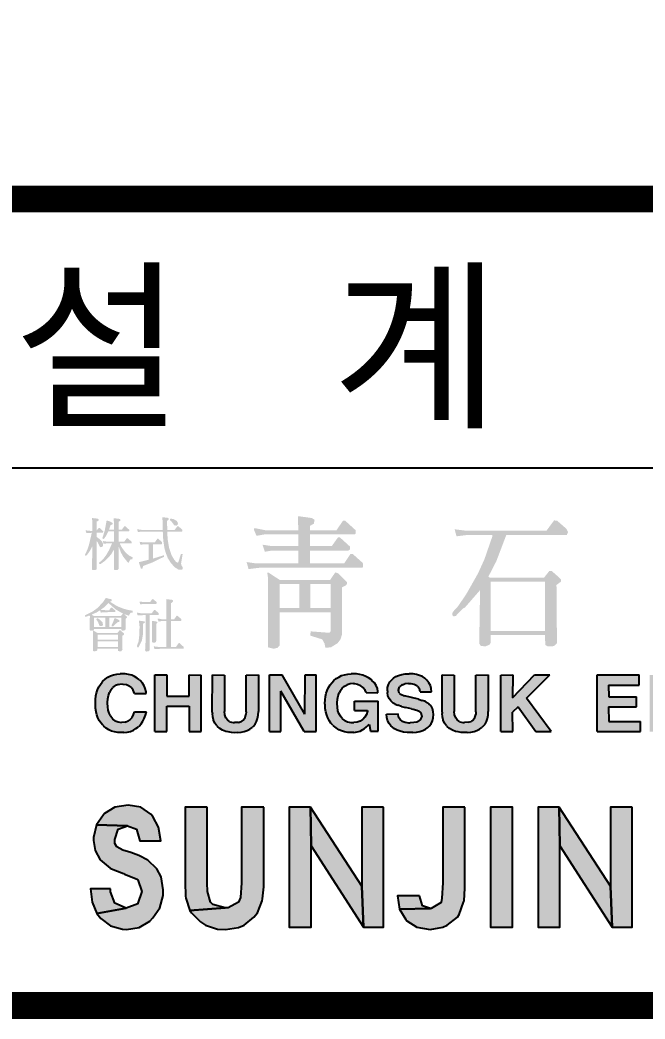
# Model space of a CAD drawing. Extents: x -20 to 861, y -20 to 614.
# Drawn here: x 390.23 to 413.49, y 19.5 to 56.66 of the extents above; entities that cross this region are included whole.
import ezdxf

# ---------------------------------------------------------------- set-up
doc = ezdxf.new("R2010")
doc.units = 0
doc.header["$LTSCALE"] = 1000
doc.header["$MEASUREMENT"] = 0
doc.layers.add('A-BORDER', color=7, linetype='CONTINUOUS')
doc.layers.add('A-TEXT03', color=7, linetype='CONTINUOUS')
doc.styles.add('견고딕', font='Gngt_01.ttf')

msp = doc.modelspace()

# ---------------------------------------------------------------- hatches: boundary and pattern name
at = {"layer": 'A-TEXT03'}
h = msp.add_hatch(color=256, dxfattribs=at)
h.paths.add_polyline_path([(392.91, 38.135), (392.922, 38.037), (392.922, 37.647), (392.673, 37.675), (392.703, 37.57), (392.898, 37.584), (392.898, 37.549), (392.792, 37.103), (392.744, 36.964), (392.65, 36.762), (392.667, 36.727), (392.697, 36.727), (392.792, 36.846), (392.893, 37.013), (392.91, 37.069), (392.922, 37.069), (392.916, 36.218), (392.94, 36.197), (393.041, 36.197), (393.088, 36.232), (393.088, 36.748), (393.088, 37.271), (393.112, 37.25), (393.212, 37.048), (393.289, 37.055), (393.319, 37.096), (393.319, 37.18), (393.284, 37.257), (393.207, 37.34), (393.088, 37.431), (393.088, 37.584), (393.319, 37.584), (393.337, 37.633), (393.195, 37.766), (393.171, 37.766), (393.088, 37.675), (393.088, 38.003), (393.141, 38.023), (393.159, 38.051), (393.159, 38.086), (393.135, 38.107)])
h.paths.add_polyline_path([(393.722, 38.128), (393.734, 37.696), (393.544, 37.696), (393.603, 37.87), (393.675, 37.898), (393.68, 37.94), (393.633, 37.982), (393.491, 38.037), (393.455, 38.037), (393.39, 37.675), (393.295, 37.375), (393.355, 37.354), (393.438, 37.473), (393.515, 37.633), (393.734, 37.633), (393.734, 37.25), (393.509, 37.25), (393.313, 37.278), (393.343, 37.173), (393.444, 37.187), (393.651, 37.187), (393.651, 37.173), (393.55, 36.943), (393.432, 36.741), (393.313, 36.588), (393.177, 36.469), (393.177, 36.455), (393.195, 36.42), (393.23, 36.42), (393.384, 36.532), (393.532, 36.671), (393.639, 36.804), (393.716, 36.936), (393.734, 36.943), (393.728, 36.218), (393.752, 36.197), (393.852, 36.197), (393.9, 36.239), (393.9, 37.055), (393.912, 37.055), (393.989, 36.853), (394.071, 36.699), (394.249, 36.476), (394.279, 36.476), (394.332, 36.588), (394.409, 36.602), (394.421, 36.636), (394.421, 36.671), (394.297, 36.734), (394.166, 36.846), (394.03, 37.027), (393.959, 37.152), (393.953, 37.187), (394.374, 37.187), (394.385, 37.194), (394.391, 37.243), (394.243, 37.382), (394.208, 37.382), (394.113, 37.25), (393.9, 37.25), (393.9, 37.633), (394.279, 37.633), (394.297, 37.647), (394.297, 37.696), (394.148, 37.828), (394.113, 37.828), (394.024, 37.696), (393.9, 37.696), (393.9, 37.996), (393.965, 38.03), (393.965, 38.079), (393.941, 38.1)])
h.paths.add_polyline_path([(395.523, 38.163), (395.547, 37.982), (395.547, 37.689), (395.007, 37.689), (394.782, 37.689), (394.587, 37.717), (394.622, 37.612), (394.747, 37.626), (395.144, 37.626), (395.547, 37.626), (395.564, 37.306), (395.606, 37.027), (395.653, 36.846), (395.736, 36.636), (395.861, 36.441), (396.003, 36.295), (396.139, 36.211), (396.263, 36.211), (396.287, 36.246), (396.287, 36.295), (396.234, 36.393), (396.228, 36.448), (396.287, 36.797), (396.222, 36.797), (396.127, 36.49), (396.109, 36.469), (396.038, 36.504), (395.961, 36.602), (395.878, 36.741), (395.784, 37.013), (395.73, 37.326), (395.712, 37.626), (396.263, 37.626), (396.281, 37.675), (396.257, 37.717), (396.121, 37.828), (396.086, 37.828), (395.991, 37.689), (395.712, 37.689), (395.707, 38.03), (395.766, 38.072), (395.772, 38.121), (395.73, 38.142)])
h.paths.add_polyline_path([(395.831, 38.114), (395.807, 38.058), (395.872, 38.003), (395.973, 37.863), (396.056, 37.849), (396.103, 37.884), (396.109, 37.954), (396.068, 38.023), (395.944, 38.093)], flags=17)
h.paths.add_polyline_path([(395.345, 37.361), (395.25, 37.229), (394.818, 37.229), (394.682, 37.25), (394.711, 37.145), (395.019, 37.159), (395.019, 36.581), (394.652, 36.49), (394.735, 36.246), (394.788, 36.246), (394.812, 36.344), (394.836, 36.358), (395.132, 36.469), (395.594, 36.692), (395.588, 36.741), (395.564, 36.741), (395.179, 36.623), (395.179, 37.159), (395.499, 37.159), (395.523, 37.173), (395.523, 37.222), (395.505, 37.25), (395.375, 37.361)], flags=17)
h = msp.add_hatch(color=256, dxfattribs=at)
h.paths.add_polyline_path([(400.575, 38.203), (400.59, 37.68), (399.361, 37.68), (399.005, 37.75), (398.946, 37.75), (398.946, 37.68), (399.035, 37.471), (399.331, 37.523), (400.59, 37.523), (400.59, 37.088), (399.612, 37.088), (399.257, 37.14), (399.346, 36.879), (399.553, 36.914), (400.59, 36.914), (400.59, 36.443), (399.035, 36.443), (398.665, 36.495), (398.739, 36.234), (399.168, 36.286), (400.427, 36.286), (401.686, 36.286), (402.974, 36.286), (403.004, 36.321), (402.989, 36.461), (402.619, 36.792), (402.53, 36.792), (402.293, 36.443), (401.019, 36.443), (401.019, 36.914), (402.441, 36.914), (402.515, 36.966), (402.515, 37.07), (402.13, 37.419), (402.071, 37.419), (401.834, 37.088), (401.019, 37.088), (401.019, 37.523), (402.693, 37.523), (402.723, 37.558), (402.723, 37.68), (402.338, 38.029), (402.249, 38.029), (402.012, 37.68), (401.019, 37.68), (401.019, 37.837), (401.168, 37.924), (401.197, 38.064), (401.094, 38.133)])
h.paths.add_polyline_path([(401.967, 36.112), (401.775, 35.833), (399.894, 35.833), (399.494, 36.095), (399.435, 36.095), (399.464, 35.903), (399.464, 34.614), (399.464, 33.324), (399.672, 33.272), (399.82, 33.307), (399.894, 33.394), (399.894, 34.631), (400.842, 34.631), (401.79, 34.631), (401.79, 33.917), (401.745, 33.864), (401.049, 33.917), (401.034, 33.76), (401.479, 33.62), (401.567, 33.464), (401.597, 33.307), (401.804, 33.324), (402.056, 33.481), (402.16, 33.62), (402.219, 33.812), (402.219, 35.554), (402.352, 35.624), (402.397, 35.676), (402.397, 35.746), (402.071, 36.077)])
h.paths.add_polyline_path([(399.894, 35.676), (399.894, 34.788), (400.634, 34.788), (400.634, 35.676)], flags=16)
h.paths.add_polyline_path([(401.034, 35.676), (401.034, 34.788), (401.79, 34.788), (401.79, 35.676)], flags=16)
h.paths.add_polyline_path([(410.108, 38.046), (409.826, 37.663), (408.568, 37.663), (407.294, 37.663), (406.82, 37.663), (406.405, 37.715), (406.479, 37.454), (406.909, 37.506), (407.812, 37.506), (407.812, 37.454), (407.516, 36.6), (407.279, 36.077), (406.835, 35.293), (406.524, 34.84), (406.331, 34.631), (406.316, 34.526), (406.361, 34.474), (406.45, 34.492), (406.716, 34.77), (406.79, 34.805), (407.353, 35.45), (407.323, 33.464), (407.383, 33.376), (407.56, 33.359), (407.709, 33.429), (407.753, 33.498), (407.753, 33.777), (408.76, 33.777), (409.767, 33.777), (409.782, 33.411), (409.871, 33.359), (410.049, 33.359), (410.137, 33.394), (410.212, 33.481), (410.212, 33.795), (410.197, 35.642), (410.36, 35.764), (410.36, 35.851), (410.256, 35.955), (410.019, 36.164), (409.93, 36.164), (409.738, 35.92), (408.73, 35.92), (407.709, 35.92), (407.664, 35.955), (407.96, 36.53), (408.331, 37.506), (409.456, 37.506), (410.582, 37.506), (410.626, 37.61), (410.567, 37.732), (410.226, 38.029)])
h.paths.add_polyline_path([(407.753, 35.764), (407.753, 33.934), (408.76, 33.934), (409.767, 33.934), (409.767, 35.764), (408.76, 35.764)], flags=16)
h = msp.add_hatch(color=256, dxfattribs=at)
h.paths.add_polyline_path([(393.426, 35.159), (393.319, 34.999), (393.112, 34.783), (392.928, 34.65), (392.662, 34.518), (392.65, 34.483), (392.673, 34.455), (392.804, 34.504), (392.827, 34.504), (392.833, 34.483), (392.827, 33.974), (392.851, 33.946), (392.94, 33.953), (392.952, 33.897), (392.952, 33.193), (392.993, 33.173), (393.088, 33.193), (393.112, 33.214), (393.118, 33.277), (393.289, 33.277), (393.876, 33.277), (393.876, 33.193), (393.947, 33.173), (394, 33.18), (394.048, 33.235), (394.036, 33.758), (394.083, 33.779), (394.101, 33.8), (394.101, 33.835), (393.989, 33.946), (393.941, 33.96), (393.864, 33.863), (393.485, 33.863), (393.106, 33.863), (392.958, 33.953), (392.987, 33.988), (392.987, 34.009), (393.076, 34.009), (393.538, 34.009), (394, 34.009), (394, 33.967), (394.03, 33.946), (394.131, 33.953), (394.166, 33.995), (394.16, 34.385), (394.214, 34.427), (394.214, 34.462), (394.125, 34.539), (394.125, 34.553), (394.291, 34.497), (394.308, 34.553), (394.35, 34.608), (394.421, 34.615), (394.427, 34.685), (394.226, 34.72), (394.06, 34.769), (393.84, 34.859), (393.592, 35.013), (393.598, 35.033), (393.633, 35.04), (393.651, 35.061), (393.639, 35.11)])
h.paths.add_polyline_path([(393.526, 34.971), (393.372, 34.817), (393.26, 34.741), (393.248, 34.713), (393.55, 34.699), (393.609, 34.79), (393.657, 34.803), (393.781, 34.692), (393.787, 34.657), (393.775, 34.636), (393.325, 34.629), (393.242, 34.615), (393.218, 34.685), (393.195, 34.692), (393.088, 34.622), (392.922, 34.553), (392.91, 34.532), (392.981, 34.49), (393.485, 34.49), (393.989, 34.49), (394.06, 34.573), (394.054, 34.594), (393.994, 34.615), (393.787, 34.741)], flags=16)
h.paths.add_polyline_path([(392.993, 34.427), (392.993, 34.079), (393.408, 34.079), (393.408, 34.427)], flags=16)
h.paths.add_polyline_path([(393.562, 34.427), (393.562, 34.079), (394, 34.079), (394, 34.427)], flags=16)
h.paths.add_polyline_path([(393.746, 34.406), (393.704, 34.274), (393.639, 34.141), (393.639, 34.113), (393.669, 34.1), (393.71, 34.113), (393.864, 34.26), (393.923, 34.274), (393.941, 34.295), (393.941, 34.316), (393.912, 34.343), (393.781, 34.406)], flags=0)
h.paths.add_polyline_path([(393.106, 34.399), (393.076, 34.378), (393.076, 34.357), (393.141, 34.26), (393.189, 34.127), (393.207, 34.113), (393.295, 34.12), (393.319, 34.162), (393.307, 34.253), (393.189, 34.364), (393.135, 34.399)], flags=0)
h.paths.add_polyline_path([(393.118, 33.793), (393.118, 33.612), (393.497, 33.612), (393.876, 33.612), (393.876, 33.793), (393.497, 33.793)], flags=16)
h.paths.add_polyline_path([(393.118, 33.549), (393.118, 33.34), (393.497, 33.34), (393.876, 33.34), (393.876, 33.549), (393.497, 33.549)], flags=16)
h.paths.add_polyline_path([(395.156, 35.117), (395.073, 35.006), (394.818, 35.006), (394.723, 35.026), (394.682, 35.026), (394.682, 35.006), (394.711, 34.922), (394.8, 34.936), (395.292, 34.936), (395.321, 34.957), (395.316, 35.006), (395.197, 35.11)])
h.paths.add_polyline_path([(395.677, 35.117), (395.683, 34.364), (395.535, 34.364), (395.381, 34.392), (395.357, 34.392), (395.357, 34.364), (395.393, 34.281), (395.511, 34.302), (395.683, 34.302), (395.683, 33.821), (395.683, 33.34), (395.375, 33.34), (395.209, 33.361), (395.239, 33.256), (395.582, 33.277), (396.317, 33.277), (396.329, 33.291), (396.323, 33.34), (396.169, 33.479), (396.139, 33.479), (396.038, 33.34), (395.855, 33.34), (395.855, 33.821), (395.855, 34.302), (396.228, 34.302), (396.246, 34.35), (396.216, 34.392), (396.092, 34.497), (396.062, 34.497), (395.967, 34.364), (395.855, 34.364), (395.855, 34.971), (395.89, 34.985), (395.926, 35.026), (395.926, 35.068), (395.902, 35.089)])
h.paths.add_polyline_path([(395.227, 34.713), (395.132, 34.587), (394.765, 34.587), (394.581, 34.615), (394.611, 34.511), (394.907, 34.525), (394.907, 34.037), (394.907, 33.542), (394.889, 33.214), (394.907, 33.18), (394.942, 33.166), (395.025, 33.18), (395.061, 33.228), (395.061, 33.876), (395.061, 34.525), (395.381, 34.525), (395.398, 34.539), (395.398, 34.58), (395.381, 34.608), (395.256, 34.713)])
h.paths.add_polyline_path([(394.658, 34.316), (394.682, 34.106), (394.676, 33.8), (394.646, 33.542), (394.581, 33.368), (394.605, 33.319), (394.634, 33.319), (394.652, 33.34), (394.771, 33.577), (394.806, 33.793), (394.812, 34.204), (394.883, 34.239), (394.871, 34.288)])
h.paths.add_polyline_path([(395.138, 34.309), (395.15, 34.232), (395.144, 33.528), (395.167, 33.5), (395.244, 33.5), (395.286, 33.521), (395.304, 33.563), (395.304, 34.197), (395.339, 34.225), (395.345, 34.26), (395.298, 34.288)], flags=17)
at = {"layer": 'A-TEXT03', "ltscale": 5}
msp.add_hatch(color=256, dxfattribs=at).paths.add_polyline_path([(393.885, 30.547), (393.779, 30.588), (393.689, 30.654), (393.613, 30.748), (393.598, 30.776), (393.551, 30.875), (393.519, 30.985), (393.498, 31.108), (393.493, 31.244), (393.492, 31.275), (393.502, 31.414), (393.526, 31.537), (393.562, 31.648), (393.612, 31.741), (393.676, 31.82), (393.691, 31.836), (393.785, 31.905), (393.895, 31.947), (394.016, 31.962), (394.066, 31.96), (394.192, 31.939), (394.298, 31.895), (394.385, 31.823), (394.442, 31.731), (394.49, 31.602), (394.934, 31.601), (394.925, 31.673), (394.896, 31.788), (394.849, 31.895), (394.786, 31.994), (394.704, 32.088), (394.682, 32.11), (394.593, 32.179), (394.496, 32.238), (394.39, 32.284), (394.273, 32.316), (394.149, 32.335), (394.015, 32.34), (393.958, 32.34), (393.832, 32.328), (393.714, 32.301), (393.604, 32.262), (393.501, 32.209), (393.407, 32.144), (393.319, 32.064), (393.291, 32.031), (393.223, 31.945), (393.167, 31.85), (393.121, 31.746), (393.085, 31.633), (393.059, 31.514), (393.042, 31.386), (393.039, 31.25), (393.04, 31.19), (393.049, 31.056), (393.068, 30.928), (393.097, 30.812), (393.136, 30.704), (393.185, 30.604), (393.243, 30.511), (393.312, 30.428), (393.349, 30.389), (393.438, 30.317), (393.535, 30.256), (393.641, 30.211), (393.756, 30.178), (393.877, 30.157), (394.01, 30.152), (394.1, 30.155), (394.225, 30.171), (394.344, 30.198), (394.451, 30.241), (394.55, 30.299), (394.642, 30.368), (394.67, 30.394), (394.745, 30.479), (394.808, 30.574), (394.86, 30.68), (394.903, 30.797), (394.935, 30.927), (394.49, 30.926), (394.458, 30.82), (394.404, 30.716), (394.327, 30.634), (394.253, 30.585), (394.143, 30.545), (394.01, 30.53)])
h = msp.add_hatch(color=256, dxfattribs=at)
h.paths.add_polyline_path([(395.697, 31.503), (395.695, 32.296), (395.251, 32.295), (395.251, 30.192), (395.696, 30.193), (395.695, 31.14), (396.525, 31.139), (396.526, 30.193), (396.971, 30.192), (396.97, 32.294), (396.525, 32.295), (396.525, 31.503)])
h.paths.add_polyline_path([(397.39, 30.912), (397.393, 30.86), (397.405, 30.736), (397.432, 30.624), (397.436, 30.613), (397.483, 30.501), (397.555, 30.405), (397.579, 30.381), (397.67, 30.305), (397.774, 30.244), (397.891, 30.198), (397.983, 30.175), (398.102, 30.158), (398.232, 30.15), (398.325, 30.153), (398.459, 30.167), (398.58, 30.193), (398.69, 30.229), (398.786, 30.278), (398.872, 30.338), (398.922, 30.387), (398.987, 30.471), (399.04, 30.57), (399.076, 30.681), (399.099, 30.804), (399.105, 30.941), (399.106, 32.295), (398.65, 32.294), (398.649, 30.924), (398.643, 30.825), (398.609, 30.712), (398.546, 30.624), (398.469, 30.57), (398.359, 30.534), (398.221, 30.522), (398.164, 30.526), (398.047, 30.556), (397.954, 30.622), (397.896, 30.7), (397.858, 30.81), (397.843, 30.94), (397.844, 32.294), (397.391, 32.295)])
h.paths.add_polyline_path([(399.938, 31.693), (400.81, 30.192), (401.255, 30.193), (401.255, 32.295), (400.839, 32.295), (400.834, 30.833), (399.991, 32.295), (399.52, 32.296), (399.52, 30.193), (399.936, 30.192)])
h.paths.add_polyline_path([(401.615, 30.92), (401.647, 30.803), (401.689, 30.698), (401.743, 30.597), (401.805, 30.507), (401.879, 30.424), (401.905, 30.398), (401.996, 30.324), (402.093, 30.261), (402.199, 30.213), (402.314, 30.179), (402.433, 30.158), (402.561, 30.152), (402.658, 30.155), (402.781, 30.176), (402.895, 30.212), (402.996, 30.263), (403.038, 30.29), (403.125, 30.365), (403.224, 30.47), (403.27, 30.208), (403.565, 30.208), (403.565, 31.326), (402.676, 31.326), (402.676, 30.972), (403.167, 30.973), (403.163, 30.949), (403.122, 30.828), (403.063, 30.726), (402.987, 30.642), (402.984, 30.642), (402.888, 30.575), (402.776, 30.537), (402.653, 30.523), (402.547, 30.528), (402.426, 30.556), (402.322, 30.602), (402.231, 30.669), (402.218, 30.682), (402.154, 30.761), (402.102, 30.857), (402.066, 30.967), (402.043, 31.093), (402.036, 31.233), (402.038, 31.258), (402.045, 31.394), (402.069, 31.518), (402.107, 31.626), (402.157, 31.723), (402.223, 31.807), (402.306, 31.878), (402.405, 31.934), (402.519, 31.968), (402.646, 31.978), (402.677, 31.978), (402.796, 31.957), (402.902, 31.909), (402.995, 31.835), (403.08, 31.735), (403.109, 31.638), (403.554, 31.637), (403.551, 31.685), (403.531, 31.797), (403.486, 31.903), (403.419, 32.001), (403.33, 32.095), (403.297, 32.126), (403.206, 32.191), (403.105, 32.245), (402.996, 32.287), (402.879, 32.316), (402.754, 32.335), (402.619, 32.341), (402.558, 32.34), (402.43, 32.329), (402.311, 32.306), (402.199, 32.27), (402.094, 32.22), (402, 32.16), (401.91, 32.087), (401.832, 32.003), (401.775, 31.925), (401.716, 31.828), (401.669, 31.724), (401.63, 31.614), (401.604, 31.494), (401.588, 31.371), (401.582, 31.239), (401.585, 31.173), (401.594, 31.043)])
h = msp.add_hatch(color=256, dxfattribs=at)
h.paths.add_polyline_path([(404.635, 30.157), (404.78, 30.151), (404.855, 30.154), (404.987, 30.166), (405.108, 30.191), (405.218, 30.229), (405.319, 30.278), (405.409, 30.341), (405.465, 30.394), (405.533, 30.482), (405.583, 30.586), (405.611, 30.701), (405.621, 30.829), (405.613, 30.93), (405.584, 31.044), (405.53, 31.143), (405.453, 31.224), (405.413, 31.252), (405.318, 31.304), (405.201, 31.352), (405.062, 31.39), (404.543, 31.516), (404.497, 31.527), (404.395, 31.573), (404.349, 31.621), (404.315, 31.74), (404.351, 31.852), (404.444, 31.932), (404.558, 31.97), (404.687, 31.982), (404.778, 31.978), (404.899, 31.953), (404.996, 31.91), (405.027, 31.883), (405.094, 31.791), (405.126, 31.668), (405.551, 31.669), (405.539, 31.788), (405.507, 31.9), (405.453, 32.005), (405.378, 32.102), (405.376, 32.104), (405.296, 32.176), (405.205, 32.235), (405.101, 32.282), (404.987, 32.315), (404.859, 32.336), (404.72, 32.341), (404.707, 32.341), (404.566, 32.334), (404.436, 32.315), (404.322, 32.281), (404.219, 32.236), (404.129, 32.178), (404.055, 32.107), (404, 32.041), (403.946, 31.937), (403.914, 31.824), (403.903, 31.701), (403.904, 31.648), (403.925, 31.525), (403.965, 31.417), (404.027, 31.328), (404.117, 31.251), (404.193, 31.21), (404.295, 31.169), (404.425, 31.128), (404.582, 31.09), (404.807, 31.036), (404.869, 31.021), (405.001, 30.983), (405.085, 30.95), (405.158, 30.887), (405.192, 30.779), (405.188, 30.733), (405.144, 30.634), (405.05, 30.563), (405, 30.545), (404.888, 30.522), (404.747, 30.514), (404.696, 30.516), (404.564, 30.535), (404.458, 30.574), (404.376, 30.637), (404.32, 30.724), (404.3, 30.845), (403.872, 30.844), (403.872, 30.84), (403.884, 30.715), (403.914, 30.6), (403.965, 30.497), (404.036, 30.403), (404.09, 30.351), (404.174, 30.29), (404.271, 30.24), (404.379, 30.201), (404.501, 30.173)])
h.paths.add_polyline_path([(406.219, 30.305), (406.325, 30.244), (406.442, 30.199), (406.533, 30.175), (406.654, 30.156), (406.782, 30.151), (406.874, 30.153), (407.008, 30.168), (407.131, 30.193), (407.239, 30.229), (407.338, 30.278), (407.423, 30.338), (407.474, 30.387), (407.539, 30.471), (407.591, 30.571), (407.628, 30.681), (407.649, 30.804), (407.657, 30.941), (407.657, 32.295), (407.199, 32.294), (407.201, 30.924), (407.193, 30.825), (407.158, 30.713), (407.097, 30.624), (407.021, 30.571), (406.909, 30.535), (406.77, 30.523), (406.713, 30.527), (406.598, 30.557), (406.503, 30.622), (406.447, 30.701), (406.407, 30.808), (406.395, 30.94), (406.394, 32.294), (405.94, 32.295), (405.942, 30.913), (405.942, 30.86), (405.956, 30.737), (405.987, 30.612), (406.035, 30.502), (406.104, 30.405), (406.128, 30.381)])
h.paths.add_polyline_path([(408.122, 30.191), (408.567, 30.193), (408.566, 30.908), (408.774, 31.117), (409.428, 30.192), (410.003, 30.192), (409.084, 31.436), (409.952, 32.295), (409.377, 32.295), (408.566, 31.441), (408.567, 32.295), (408.122, 32.294)])
h = msp.add_hatch(color=256, dxfattribs=at)
h.paths.add_polyline_path([(413.175, 31.114), (413.177, 31.482), (412.14, 31.481), (412.138, 31.921), (413.27, 31.921), (413.272, 32.295), (411.706, 32.295), (411.707, 30.192), (413.321, 30.193), (413.322, 30.563), (412.14, 30.563), (412.138, 31.113)])
h.paths.add_polyline_path([(413.662, 30.193), (414.076, 30.192), (414.08, 31.691), (414.95, 30.192), (415.395, 30.193), (415.394, 32.296), (414.98, 32.295), (414.974, 30.833), (414.133, 32.295), (413.661, 32.294)])
h.paths.add_polyline_path([(415.724, 31.239), (415.724, 31.173), (415.736, 31.041), (415.757, 30.92), (415.789, 30.804), (415.831, 30.698), (415.883, 30.598), (415.947, 30.508), (416.02, 30.422), (416.045, 30.398), (416.138, 30.324), (416.235, 30.261), (416.341, 30.213), (416.454, 30.179), (416.575, 30.158), (416.701, 30.152), (416.8, 30.155), (416.923, 30.176), (417.035, 30.212), (417.138, 30.263), (417.179, 30.29), (417.267, 30.366), (417.365, 30.47), (417.409, 30.206), (417.706, 30.206), (417.707, 31.327), (416.817, 31.327), (416.818, 30.972), (417.309, 30.974), (417.304, 30.949), (417.263, 30.828), (417.205, 30.726), (417.128, 30.642), (417.126, 30.642), (417.03, 30.575), (416.918, 30.537), (416.792, 30.523), (416.687, 30.529), (416.568, 30.556), (416.464, 30.602), (416.367, 30.674), (416.293, 30.761), (416.244, 30.858), (416.206, 30.968), (416.185, 31.093), (416.177, 31.234), (416.177, 31.258), (416.187, 31.395), (416.21, 31.518), (416.247, 31.626), (416.299, 31.724), (416.364, 31.805), (416.445, 31.879), (416.546, 31.935), (416.66, 31.968), (416.788, 31.978), (416.817, 31.978), (416.936, 31.957), (417.044, 31.91), (417.137, 31.835), (417.221, 31.733), (417.249, 31.636), (417.693, 31.637), (417.693, 31.686), (417.67, 31.798), (417.628, 31.903), (417.561, 32.002), (417.472, 32.096), (417.437, 32.126), (417.346, 32.192), (417.246, 32.246), (417.138, 32.287), (417.021, 32.317), (416.896, 32.336), (416.761, 32.341), (416.7, 32.341), (416.572, 32.329), (416.451, 32.304), (416.339, 32.268), (416.236, 32.221), (416.139, 32.16), (416.052, 32.087), (415.973, 32.003), (415.914, 31.925), (415.856, 31.828), (415.808, 31.724), (415.771, 31.614), (415.746, 31.495), (415.729, 31.371)])
h.paths.add_polyline_path([(418.532, 32.295), (418.089, 32.294), (418.087, 30.191), (418.532, 30.192)])
at = {"layer": 'A-TEXT03'}
h = msp.add_hatch(color=7, dxfattribs=at)
h.paths.add_polyline_path([(410.293, 27.383), (410.323, 25.939), (412.267, 22.92), (412.208, 24.437)])
h.paths.add_polyline_path([(410.293, 27.383), (409.513, 27.383), (409.513, 22.92), (410.323, 22.92), (410.323, 25.939)])
h.paths.add_polyline_path([(413.018, 27.383), (412.208, 27.383), (412.208, 24.437), (412.267, 22.92), (413.018, 22.92)])
h.paths.add_polyline_path([(408.555, 22.92), (408.555, 27.383), (407.745, 27.383), (407.745, 22.92)])
h.paths.add_polyline_path([(406.788, 27.383), (405.963, 27.383), (405.963, 24.569), (405.933, 23.995), (405.904, 23.833), (405.536, 23.612), (405.506, 23.612), (404.357, 23.582), (404.593, 23.2), (404.623, 23.155), (405.005, 22.92), (405.492, 22.831), (405.963, 22.92), (406.125, 22.993), (406.508, 23.288), (406.581, 23.391), (406.743, 23.848), (406.758, 23.892), (406.788, 24.363), (406.788, 24.481)])
h.paths.add_polyline_path([(405.094, 24.083), (404.284, 24.083), (404.357, 23.582), (405.506, 23.612), (405.212, 23.715)])
h.paths.add_polyline_path([(401.043, 27.383), (401.073, 25.939), (403.017, 22.92), (402.958, 24.437)])
h.paths.add_polyline_path([(401.043, 27.383), (400.248, 27.383), (400.248, 22.92), (401.073, 22.92), (401.073, 25.939)])
h.paths.add_polyline_path([(403.754, 27.383), (402.958, 27.383), (402.958, 24.437), (403.017, 22.92), (403.754, 22.92)])
h.paths.add_polyline_path([(399.305, 27.383), (398.481, 27.383), (398.481, 24.569), (398.436, 24.024), (398.363, 23.848), (397.98, 23.641), (397.862, 23.641), (396.551, 23.538), (396.61, 23.45), (396.949, 23.111), (397.14, 22.993), (397.582, 22.846), (397.877, 22.831), (398.363, 22.905), (398.569, 22.993), (398.937, 23.288), (399.07, 23.45), (399.246, 23.892), (399.261, 23.965), (399.305, 24.422), (399.305, 24.584)])
h.paths.add_polyline_path([(397.199, 27.383), (396.374, 27.383), (396.374, 24.584), (396.389, 24.069), (396.404, 23.995), (396.551, 23.538), (397.862, 23.641), (397.405, 23.759), (397.317, 23.848), (397.214, 24.245), (397.199, 24.569)])
h.paths.add_polyline_path([(394.253, 27.456), (393.767, 27.383), (393.384, 27.147), (393.34, 27.088), (393.075, 26.72), (394.239, 26.69), (394.563, 26.558), (394.695, 26.131), (395.476, 26.131), (395.388, 26.631), (395.181, 27.029), (395.108, 27.117), (394.725, 27.383)])
h.paths.add_polyline_path([(393.075, 26.72), (392.972, 26.248), (392.972, 26.145), (393.031, 25.762), (393.222, 25.424), (393.591, 25.114), (393.635, 25.085), (394.091, 24.908), (394.121, 24.893), (394.592, 24.702), (394.622, 24.672), (394.769, 24.245), (394.622, 23.803), (394.622, 23.789), (394.18, 23.627), (393.09, 23.42), (393.237, 23.244), (393.605, 22.964), (394.047, 22.846), (394.194, 22.831), (394.666, 22.905), (395.063, 23.141), (395.181, 23.258), (395.432, 23.641), (395.564, 24.098), (395.564, 24.304), (395.491, 24.79), (395.329, 25.085), (394.99, 25.409), (394.651, 25.586), (394.357, 25.689), (394.062, 25.777), (393.841, 25.91), (393.767, 26.027), (393.767, 26.175), (393.885, 26.558), (394.239, 26.69)])
h.paths.add_polyline_path([(393.605, 24.348), (392.854, 24.348), (392.913, 23.848), (393.09, 23.42), (394.18, 23.627), (393.767, 23.803), (393.605, 24.231)])

# ---------------------------------------------------------------- linework, layer by layer
at = {"layer": 'A-BORDER', "const_width": 1}
msp.add_lwpolyline([(821, 20), (821, 574), (60, 574), (60, 20)], close=True, dxfattribs=at)
msp.add_lwpolyline([(60, 50), (821, 50)], dxfattribs=at)
at = {"layer": 'A-BORDER'}
msp.add_lwpolyline([(180, 40), (821, 40)], dxfattribs=at)
at = {"layer": 'A-TEXT03'}
for p, q in [((393.714, 32.301), (393.832, 32.328)), ((393.832, 32.328), (393.958, 32.34)), ((394.015, 32.34), (393.958, 32.34)), ((394.149, 32.335), (394.015, 32.34)), ((394.273, 32.316), (394.149, 32.335)), ((402.311, 32.306), (402.43, 32.329)), ((402.43, 32.329), (402.558, 32.34)), ((402.619, 32.341), (402.558, 32.34)), ((402.754, 32.335), (402.619, 32.341)), ((402.879, 32.316), (402.754, 32.335)), ((404.436, 32.315), (404.566, 32.334)), ((404.566, 32.334), (404.707, 32.341)), ((404.707, 32.341), (404.72, 32.341)), ((404.859, 32.336), (404.72, 32.341)), ((404.987, 32.315), (404.859, 32.336)), ((393.223, 31.945), (393.291, 32.031)), ((393.319, 32.064), (393.291, 32.031)), ((393.319, 32.064), (393.407, 32.144)), ((393.407, 32.144), (393.501, 32.209)), ((393.501, 32.209), (393.604, 32.262)), ((393.604, 32.262), (393.714, 32.301)), ((393.895, 31.947), (394.016, 31.962)), ((394.016, 31.962), (394.066, 31.96)), ((394.066, 31.96), (394.192, 31.939)), ((394.39, 32.284), (394.273, 32.316)), ((394.496, 32.238), (394.39, 32.284)), ((394.593, 32.179), (394.496, 32.238)), ((394.682, 32.11), (394.593, 32.179)), ((394.682, 32.11), (394.704, 32.088)), ((394.786, 31.994), (394.704, 32.088)), ((394.849, 31.895), (394.786, 31.994)), ((395.251, 32.295), (395.695, 32.296)), ((395.251, 30.192), (395.251, 32.295)), ((395.695, 32.296), (395.697, 31.503)), ((396.525, 31.503), (396.525, 32.295)), ((396.525, 32.295), (396.97, 32.294)), ((396.971, 30.192), (396.97, 32.294)), ((397.39, 30.912), (397.391, 32.295)), ((397.391, 32.295), (397.844, 32.294)), ((397.844, 32.294), (397.843, 30.94)), ((398.649, 30.924), (398.65, 32.294)), ((398.65, 32.294), (399.106, 32.295)), ((399.106, 32.295), (399.105, 30.941)), ((399.52, 32.296), (399.991, 32.295)), ((399.52, 30.193), (399.52, 32.296)), ((400.834, 30.833), (399.991, 32.295)), ((400.834, 30.833), (400.839, 32.295)), ((400.839, 32.295), (401.255, 32.295)), ((401.255, 30.193), (401.255, 32.295)), ((401.775, 31.925), (401.832, 32.003)), ((401.832, 32.003), (401.91, 32.087)), ((401.91, 32.087), (402, 32.16)), ((402, 32.16), (402.094, 32.22)), ((402.094, 32.22), (402.199, 32.27)), ((402.199, 32.27), (402.311, 32.306)), ((402.519, 31.968), (402.405, 31.934)), ((402.646, 31.978), (402.519, 31.968)), ((402.646, 31.978), (402.677, 31.978)), ((402.677, 31.978), (402.796, 31.957)), ((402.796, 31.957), (402.902, 31.909)), ((402.996, 32.287), (402.879, 32.316)), ((403.105, 32.245), (402.996, 32.287)), ((403.206, 32.191), (403.105, 32.245)), ((403.297, 32.126), (403.206, 32.191)), ((403.33, 32.095), (403.297, 32.126)), ((403.419, 32.001), (403.33, 32.095)), ((403.486, 31.903), (403.419, 32.001)), ((403.946, 31.937), (404, 32.041)), ((404, 32.041), (404.055, 32.107)), ((404.055, 32.107), (404.129, 32.178)), ((404.129, 32.178), (404.219, 32.236)), ((404.219, 32.236), (404.322, 32.281)), ((404.322, 32.281), (404.436, 32.315)), ((404.45, 31.934), (404.558, 31.97)), ((404.687, 31.982), (404.558, 31.97)), ((404.687, 31.982), (404.778, 31.978)), ((404.778, 31.978), (404.899, 31.953)), ((405.101, 32.282), (404.987, 32.315)), ((405.205, 32.235), (405.101, 32.282)), ((405.296, 32.176), (405.205, 32.235)), ((405.376, 32.104), (405.296, 32.176)), ((405.376, 32.104), (405.378, 32.102)), ((405.453, 32.005), (405.378, 32.102)), ((405.507, 31.9), (405.453, 32.005)), ((405.94, 32.295), (406.394, 32.294)), ((405.942, 30.913), (405.94, 32.295)), ((406.394, 32.294), (406.395, 30.94)), ((407.199, 32.294), (407.657, 32.295)), ((407.201, 30.924), (407.199, 32.294)), ((407.657, 32.295), (407.657, 30.941)), ((408.122, 32.294), (408.567, 32.295)), ((408.122, 30.191), (408.122, 32.294)), ((408.566, 31.441), (409.377, 32.295)), ((408.567, 32.295), (408.566, 31.441)), ((409.084, 31.436), (409.952, 32.295)), ((409.377, 32.295), (409.952, 32.295)), ((411.707, 30.192), (411.706, 32.295)), ((411.706, 32.295), (413.272, 32.295)), ((413.27, 31.921), (413.272, 32.295)), ((393.059, 31.514), (393.085, 31.633)), ((393.085, 31.633), (393.121, 31.746)), ((393.121, 31.746), (393.167, 31.85)), ((393.167, 31.85), (393.223, 31.945)), ((393.526, 31.537), (393.562, 31.648)), ((393.612, 31.741), (393.562, 31.648)), ((393.612, 31.741), (393.676, 31.82)), ((393.691, 31.836), (393.676, 31.82)), ((393.691, 31.836), (393.785, 31.905)), ((393.895, 31.947), (393.785, 31.905)), ((394.192, 31.939), (394.298, 31.895)), ((394.38, 31.828), (394.298, 31.895)), ((394.38, 31.828), (394.387, 31.821)), ((394.442, 31.731), (394.387, 31.821)), ((394.49, 31.602), (394.442, 31.731)), ((394.49, 31.602), (394.934, 31.601)), ((394.896, 31.788), (394.849, 31.895)), ((394.925, 31.673), (394.896, 31.788)), ((394.934, 31.601), (394.925, 31.673)), ((399.936, 30.192), (399.938, 31.693)), ((400.81, 30.192), (399.938, 31.693)), ((401.604, 31.494), (401.63, 31.614)), ((401.63, 31.614), (401.669, 31.724)), ((401.669, 31.724), (401.716, 31.828)), ((401.716, 31.828), (401.775, 31.925)), ((402.069, 31.518), (402.107, 31.626)), ((402.157, 31.723), (402.107, 31.626)), ((402.157, 31.723), (402.223, 31.807)), ((402.223, 31.807), (402.306, 31.878)), ((402.306, 31.878), (402.405, 31.934)), ((402.995, 31.835), (402.902, 31.909)), ((403.08, 31.735), (402.995, 31.835)), ((403.109, 31.638), (403.08, 31.735)), ((403.109, 31.638), (403.554, 31.637)), ((403.531, 31.797), (403.486, 31.903)), ((403.551, 31.685), (403.531, 31.797)), ((403.554, 31.637), (403.551, 31.685)), ((403.903, 31.701), (403.914, 31.824)), ((403.903, 31.701), (403.904, 31.648)), ((403.925, 31.525), (403.904, 31.648)), ((403.914, 31.824), (403.946, 31.937)), ((404.317, 31.746), (404.351, 31.852)), ((404.317, 31.746), (404.317, 31.733)), ((404.349, 31.621), (404.317, 31.733)), ((404.349, 31.621), (404.395, 31.573)), ((404.441, 31.93), (404.351, 31.852)), ((404.45, 31.934), (404.441, 31.93)), ((404.899, 31.953), (404.996, 31.91)), ((405.027, 31.883), (404.996, 31.91)), ((405.027, 31.883), (405.094, 31.791)), ((405.126, 31.668), (405.094, 31.791)), ((405.126, 31.668), (405.551, 31.669)), ((405.539, 31.788), (405.507, 31.9)), ((405.551, 31.669), (405.539, 31.788)), ((412.138, 31.921), (413.27, 31.921)), ((412.138, 31.921), (412.14, 31.481)), ((393.039, 31.25), (393.042, 31.386)), ((393.04, 31.19), (393.039, 31.25)), ((393.042, 31.386), (393.059, 31.514)), ((393.492, 31.275), (393.502, 31.414)), ((393.493, 31.244), (393.492, 31.275)), ((393.498, 31.108), (393.493, 31.244)), ((393.502, 31.414), (393.526, 31.537)), ((395.697, 31.503), (396.525, 31.503)), ((396.525, 31.503), (396.525, 31.503)), ((401.582, 31.239), (401.588, 31.371)), ((401.585, 31.173), (401.582, 31.239)), ((401.588, 31.371), (401.604, 31.494)), ((402.036, 31.233), (402.038, 31.258)), ((402.043, 31.093), (402.036, 31.233)), ((402.038, 31.258), (402.045, 31.394)), ((402.045, 31.394), (402.069, 31.518)), ((402.676, 30.972), (402.676, 31.326)), ((402.676, 31.326), (403.565, 31.326)), ((403.565, 30.208), (403.565, 31.326)), ((403.965, 31.417), (403.925, 31.525)), ((404.027, 31.328), (403.965, 31.417)), ((404.114, 31.253), (404.027, 31.328)), ((404.114, 31.253), (404.116, 31.251)), ((404.193, 31.21), (404.116, 31.251)), ((404.497, 31.527), (404.395, 31.573)), ((404.497, 31.527), (404.543, 31.516)), ((405.062, 31.39), (404.543, 31.516)), ((405.062, 31.39), (405.201, 31.352)), ((405.318, 31.304), (405.201, 31.352)), ((405.413, 31.252), (405.318, 31.304)), ((405.413, 31.252), (405.453, 31.224)), ((405.53, 31.143), (405.453, 31.224)), ((408.566, 31.441), (408.566, 31.441)), ((410.003, 30.192), (409.084, 31.436)), ((412.14, 31.481), (413.177, 31.482)), ((413.175, 31.114), (413.177, 31.482)), ((393.049, 31.056), (393.04, 31.19)), ((393.068, 30.928), (393.049, 31.056)), ((393.097, 30.812), (393.068, 30.928)), ((393.519, 30.985), (393.498, 31.108)), ((393.551, 30.875), (393.519, 30.985)), ((393.598, 30.776), (393.551, 30.875)), ((394.458, 30.82), (394.49, 30.926)), ((394.49, 30.926), (394.935, 30.927)), ((394.903, 30.797), (394.935, 30.927)), ((395.695, 31.14), (396.525, 31.139)), ((395.696, 30.193), (395.695, 31.14)), ((396.525, 31.139), (396.526, 30.193)), ((397.39, 30.912), (397.393, 30.86)), ((397.405, 30.736), (397.393, 30.86)), ((397.858, 30.81), (397.843, 30.94)), ((398.649, 30.924), (398.643, 30.825)), ((399.099, 30.804), (399.105, 30.941)), ((401.594, 31.043), (401.585, 31.173)), ((401.615, 30.92), (401.594, 31.043)), ((401.647, 30.803), (401.615, 30.92)), ((402.066, 30.967), (402.043, 31.093)), ((402.102, 30.857), (402.066, 30.967)), ((402.154, 30.761), (402.102, 30.857)), ((402.676, 30.972), (403.167, 30.973)), ((403.163, 30.949), (403.122, 30.828)), ((403.167, 30.973), (403.163, 30.949)), ((403.872, 30.844), (404.3, 30.845)), ((403.872, 30.84), (403.872, 30.844)), ((403.884, 30.715), (403.872, 30.84)), ((404.193, 31.21), (404.295, 31.169)), ((404.425, 31.128), (404.295, 31.169)), ((404.32, 30.724), (404.3, 30.845)), ((404.425, 31.128), (404.582, 31.09)), ((404.807, 31.036), (404.582, 31.09)), ((404.807, 31.036), (404.869, 31.021)), ((404.869, 31.021), (405.001, 30.983)), ((405.001, 30.983), (405.085, 30.95)), ((405.158, 30.887), (405.085, 30.95)), ((405.192, 30.779), (405.158, 30.887)), ((405.584, 31.044), (405.53, 31.143)), ((405.613, 30.93), (405.584, 31.044)), ((405.621, 30.829), (405.613, 30.93)), ((405.942, 30.913), (405.942, 30.86)), ((405.956, 30.737), (405.942, 30.86)), ((406.407, 30.808), (406.395, 30.94)), ((407.201, 30.924), (407.193, 30.825)), ((407.649, 30.804), (407.657, 30.941)), ((408.774, 31.117), (408.566, 30.908)), ((408.567, 30.193), (408.566, 30.908)), ((408.774, 31.117), (409.428, 30.192)), ((412.138, 31.113), (413.175, 31.114)), ((412.138, 31.113), (412.14, 30.563)), ((393.136, 30.704), (393.097, 30.812)), ((393.185, 30.604), (393.136, 30.704)), ((393.243, 30.511), (393.185, 30.604)), ((393.312, 30.428), (393.243, 30.511)), ((393.598, 30.776), (393.613, 30.748)), ((393.689, 30.654), (393.613, 30.748)), ((393.779, 30.588), (393.689, 30.654)), ((393.779, 30.588), (393.885, 30.547)), ((393.885, 30.547), (394.007, 30.53)), ((394.007, 30.53), (394.015, 30.53)), ((394.143, 30.545), (394.015, 30.53)), ((394.015, 30.53), (394.015, 30.53)), ((394.143, 30.545), (394.253, 30.585)), ((394.327, 30.634), (394.253, 30.585)), ((394.327, 30.634), (394.404, 30.716)), ((394.404, 30.716), (394.458, 30.82)), ((394.67, 30.394), (394.745, 30.479)), ((394.745, 30.479), (394.808, 30.574)), ((394.808, 30.574), (394.86, 30.68)), ((394.86, 30.68), (394.903, 30.797)), ((397.432, 30.624), (397.405, 30.736)), ((397.436, 30.613), (397.432, 30.624)), ((397.483, 30.501), (397.436, 30.613)), ((397.555, 30.405), (397.483, 30.501)), ((397.896, 30.7), (397.858, 30.81)), ((397.954, 30.622), (397.896, 30.7)), ((398.047, 30.556), (397.954, 30.622)), ((398.047, 30.556), (398.164, 30.526)), ((398.164, 30.526), (398.221, 30.522)), ((398.359, 30.534), (398.221, 30.522)), ((398.221, 30.522), (398.221, 30.522)), ((398.359, 30.534), (398.469, 30.57)), ((398.546, 30.624), (398.469, 30.57)), ((398.546, 30.624), (398.609, 30.712)), ((398.609, 30.712), (398.643, 30.825)), ((398.922, 30.387), (398.987, 30.471)), ((398.987, 30.471), (399.04, 30.57)), ((399.04, 30.57), (399.076, 30.681)), ((399.076, 30.681), (399.099, 30.804)), ((400.834, 30.833), (400.834, 30.833)), ((401.689, 30.698), (401.647, 30.803)), ((401.743, 30.597), (401.689, 30.698)), ((401.805, 30.507), (401.743, 30.597)), ((401.879, 30.424), (401.805, 30.507)), ((402.218, 30.682), (402.154, 30.761)), ((402.218, 30.682), (402.231, 30.669)), ((402.322, 30.602), (402.231, 30.669)), ((402.322, 30.602), (402.426, 30.556)), ((402.426, 30.556), (402.547, 30.528)), ((402.547, 30.528), (402.653, 30.523)), ((402.776, 30.537), (402.653, 30.523)), ((402.653, 30.523), (402.653, 30.523)), ((402.888, 30.575), (402.776, 30.537)), ((402.984, 30.642), (402.888, 30.575)), ((402.987, 30.642), (402.984, 30.642)), ((403.063, 30.726), (402.987, 30.642)), ((403.122, 30.828), (403.063, 30.726)), ((403.125, 30.365), (403.224, 30.47)), ((403.224, 30.47), (403.27, 30.208)), ((403.914, 30.6), (403.884, 30.715)), ((403.965, 30.497), (403.914, 30.6)), ((404.036, 30.403), (403.965, 30.497)), ((404.376, 30.637), (404.32, 30.724)), ((404.458, 30.574), (404.376, 30.637)), ((404.458, 30.574), (404.564, 30.535)), ((404.564, 30.535), (404.696, 30.516)), ((404.696, 30.516), (404.747, 30.514)), ((404.888, 30.522), (404.747, 30.514)), ((404.747, 30.514), (404.747, 30.514)), ((405, 30.545), (404.888, 30.522)), ((405.05, 30.563), (405, 30.545)), ((405.05, 30.563), (405.144, 30.634)), ((405.144, 30.634), (405.188, 30.733)), ((405.192, 30.779), (405.188, 30.733)), ((405.465, 30.394), (405.533, 30.482)), ((405.533, 30.482), (405.583, 30.586)), ((405.583, 30.586), (405.611, 30.701)), ((405.611, 30.701), (405.621, 30.829)), ((405.983, 30.625), (405.956, 30.737)), ((405.986, 30.614), (405.983, 30.625)), ((406.035, 30.502), (405.986, 30.614)), ((406.104, 30.405), (406.035, 30.502)), ((406.447, 30.701), (406.407, 30.808)), ((406.503, 30.622), (406.447, 30.701)), ((406.598, 30.557), (406.503, 30.622)), ((406.598, 30.557), (406.713, 30.527)), ((406.713, 30.527), (406.77, 30.523)), ((406.909, 30.535), (406.77, 30.523)), ((406.77, 30.523), (406.77, 30.523)), ((406.909, 30.535), (407.021, 30.571)), ((407.097, 30.624), (407.021, 30.571)), ((407.097, 30.624), (407.158, 30.713)), ((407.158, 30.713), (407.193, 30.825)), ((407.474, 30.387), (407.539, 30.471)), ((407.539, 30.471), (407.591, 30.571)), ((407.591, 30.571), (407.628, 30.681)), ((407.628, 30.681), (407.649, 30.804)), ((412.14, 30.563), (413.322, 30.563)), ((413.321, 30.193), (413.322, 30.563)), ((393.312, 30.428), (393.349, 30.389)), ((393.438, 30.317), (393.349, 30.389)), ((393.535, 30.256), (393.438, 30.317)), ((393.641, 30.211), (393.535, 30.256)), ((393.756, 30.178), (393.641, 30.211)), ((393.877, 30.157), (393.756, 30.178)), ((394.01, 30.152), (393.877, 30.157)), ((394.1, 30.155), (394.01, 30.152)), ((394.1, 30.155), (394.225, 30.171)), ((394.225, 30.171), (394.344, 30.198)), ((394.344, 30.198), (394.451, 30.241)), ((394.451, 30.241), (394.55, 30.299)), ((394.55, 30.299), (394.642, 30.368)), ((394.67, 30.394), (394.642, 30.368)), ((395.251, 30.192), (395.696, 30.193)), ((396.526, 30.193), (396.971, 30.192)), ((397.555, 30.405), (397.579, 30.381)), ((397.67, 30.305), (397.579, 30.381)), ((397.774, 30.244), (397.67, 30.305)), ((397.891, 30.198), (397.774, 30.244)), ((397.983, 30.175), (397.891, 30.198)), ((398.102, 30.158), (397.983, 30.175)), ((398.232, 30.15), (398.102, 30.158)), ((398.325, 30.153), (398.232, 30.15)), ((398.325, 30.153), (398.459, 30.167)), ((398.459, 30.167), (398.58, 30.193)), ((398.58, 30.193), (398.69, 30.229)), ((398.69, 30.229), (398.786, 30.278)), ((398.786, 30.278), (398.872, 30.338)), ((398.922, 30.387), (398.872, 30.338)), ((399.52, 30.193), (399.936, 30.192)), ((400.81, 30.192), (401.255, 30.193)), ((401.879, 30.424), (401.905, 30.398)), ((401.996, 30.324), (401.905, 30.398)), ((402.093, 30.261), (401.996, 30.324)), ((402.199, 30.213), (402.093, 30.261)), ((402.314, 30.179), (402.199, 30.213)), ((402.433, 30.158), (402.314, 30.179)), ((402.561, 30.152), (402.433, 30.158)), ((402.658, 30.155), (402.561, 30.152)), ((402.658, 30.155), (402.781, 30.176)), ((402.781, 30.176), (402.895, 30.212)), ((402.895, 30.212), (402.996, 30.263)), ((402.996, 30.263), (403.038, 30.29)), ((403.038, 30.29), (403.125, 30.365)), ((403.27, 30.208), (403.565, 30.208)), ((404.09, 30.351), (404.036, 30.403)), ((404.174, 30.29), (404.09, 30.351)), ((404.271, 30.24), (404.174, 30.29)), ((404.379, 30.201), (404.271, 30.24)), ((404.501, 30.173), (404.379, 30.201)), ((404.635, 30.157), (404.501, 30.173)), ((404.78, 30.151), (404.635, 30.157)), ((404.855, 30.154), (404.78, 30.151)), ((404.855, 30.154), (404.987, 30.166)), ((404.987, 30.166), (405.108, 30.191)), ((405.108, 30.191), (405.218, 30.229)), ((405.218, 30.229), (405.319, 30.278)), ((405.319, 30.278), (405.409, 30.341)), ((405.409, 30.341), (405.465, 30.394)), ((406.104, 30.405), (406.128, 30.381)), ((406.219, 30.305), (406.128, 30.381)), ((406.325, 30.244), (406.219, 30.305)), ((406.442, 30.199), (406.325, 30.244)), ((406.533, 30.175), (406.442, 30.199)), ((406.654, 30.156), (406.533, 30.175)), ((406.782, 30.151), (406.654, 30.156)), ((406.874, 30.153), (406.782, 30.151)), ((406.874, 30.153), (407.008, 30.168)), ((407.008, 30.168), (407.131, 30.193)), ((407.131, 30.193), (407.239, 30.229)), ((407.239, 30.229), (407.338, 30.278)), ((407.338, 30.278), (407.423, 30.338)), ((407.474, 30.387), (407.423, 30.338)), ((408.122, 30.191), (408.567, 30.193)), ((409.428, 30.192), (410.003, 30.192)), ((411.707, 30.192), (413.321, 30.193))]:
    msp.add_line(p, q, dxfattribs=at)
at = {"layer": 'A-TEXT03', "color": 7}
for points in [[(394.253, 27.456), (393.767, 27.383), (393.384, 27.147), (393.34, 27.088), (393.075, 26.72), (394.239, 26.69), (394.563, 26.558), (394.695, 26.131), (395.476, 26.131), (395.388, 26.631), (395.181, 27.029), (395.108, 27.117), (394.725, 27.383), (394.253, 27.456)], [(397.199, 27.383), (396.374, 27.383), (396.374, 24.584), (396.389, 24.069), (396.404, 23.995), (396.551, 23.538), (397.862, 23.641), (397.405, 23.759), (397.317, 23.848), (397.214, 24.245), (397.199, 24.569), (397.199, 27.383)], [(399.305, 27.383), (398.481, 27.383), (398.481, 24.569), (398.436, 24.024), (398.363, 23.848), (397.98, 23.641), (397.862, 23.641), (396.551, 23.538), (396.61, 23.45), (396.949, 23.111), (397.14, 22.993), (397.582, 22.846), (397.877, 22.831), (398.363, 22.905), (398.569, 22.993), (398.937, 23.288), (399.07, 23.45), (399.246, 23.892), (399.261, 23.965), (399.305, 24.422), (399.305, 24.584), (399.305, 27.383)], [(401.043, 27.383), (400.248, 27.383), (400.248, 22.92), (401.073, 22.92), (401.073, 25.939), (401.043, 27.383)], [(401.043, 27.383), (401.073, 25.939), (403.017, 22.92), (402.958, 24.437), (401.043, 27.383)], [(403.754, 27.383), (402.958, 27.383), (402.958, 24.437), (403.017, 22.92), (403.754, 22.92), (403.754, 27.383)], [(406.788, 27.383), (405.963, 27.383), (405.963, 24.569), (405.933, 23.995), (405.904, 23.833), (405.536, 23.612), (405.506, 23.612), (404.357, 23.582), (404.593, 23.2), (404.623, 23.155), (405.005, 22.92), (405.492, 22.831), (405.492, 22.831), (405.963, 22.92), (406.125, 22.993), (406.508, 23.288), (406.581, 23.391), (406.743, 23.848), (406.758, 23.892), (406.788, 24.363), (406.788, 24.481), (406.788, 27.383)], [(408.555, 22.92), (408.555, 27.383), (407.745, 27.383), (407.745, 22.92), (408.555, 22.92), (408.555, 22.92)], [(410.293, 27.383), (409.513, 27.383), (409.513, 22.92), (410.323, 22.92), (410.323, 25.939), (410.293, 27.383)], [(410.293, 27.383), (410.323, 25.939), (412.267, 22.92), (412.208, 24.437), (410.293, 27.383)], [(413.018, 27.383), (412.208, 27.383), (412.208, 24.437), (412.267, 22.92), (413.018, 22.92), (413.018, 27.383)], [(393.075, 26.72), (392.972, 26.248), (392.972, 26.145), (393.031, 25.762), (393.222, 25.424), (393.591, 25.114), (393.635, 25.085), (394.091, 24.908), (394.121, 24.893), (394.592, 24.702), (394.622, 24.672), (394.769, 24.245), (394.622, 23.803), (394.622, 23.789), (394.18, 23.627), (394.18, 23.627), (393.09, 23.42), (393.237, 23.244), (393.605, 22.964), (394.047, 22.846), (394.194, 22.831), (394.666, 22.905), (395.063, 23.141), (395.181, 23.258), (395.432, 23.641), (395.564, 24.098), (395.564, 24.304), (395.491, 24.79), (395.329, 25.085), (394.99, 25.409), (394.651, 25.586), (394.357, 25.689), (394.062, 25.777), (393.841, 25.91), (393.767, 26.027), (393.767, 26.175), (393.885, 26.558), (394.239, 26.69), (393.075, 26.72)], [(393.605, 24.348), (392.854, 24.348), (392.913, 23.848), (393.09, 23.42), (394.18, 23.627), (393.767, 23.803), (393.605, 24.231), (393.605, 24.348)], [(405.094, 24.083), (404.284, 24.083), (404.357, 23.582), (405.506, 23.612), (405.212, 23.715), (405.094, 24.083)]]:
    msp.add_lwpolyline(points, dxfattribs=at)

# ---------------------------------------------------------------- texts
at = {"layer": 'A-TEXT03', "style": '견고딕'}
msp.add_text('설   계   회   사', height=5, dxfattribs=at).set_placement((390.001, 42))

doc.saveas('drawing.dxf')
